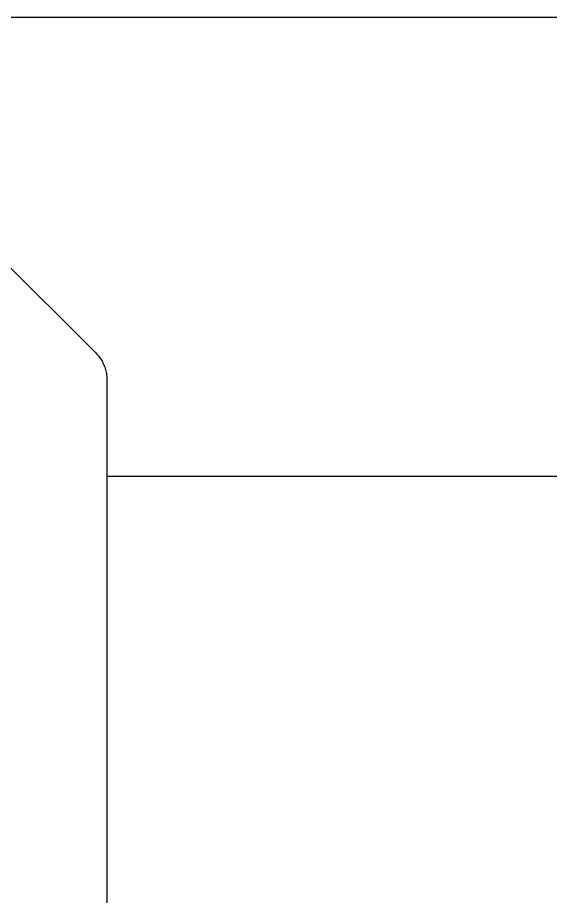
# Model space of a CAD drawing. Header units: millimetres. Extents: x 0 to 4030, y 0 to 2816.
# Drawn here: x 1746.7 to 1816.4, y 2053.9 to 2168.9 of the extents above; entities that cross this region are included whole.
import ezdxf

# ---------------------------------------------------------------- set-up
doc = ezdxf.new("R2010")
doc.units = ezdxf.units.MM
doc.header["$MEASUREMENT"] = 0
doc.layers.add('Utwórz2D linie widoczne', color=7, linetype='Continuous', true_color=0x000000)

msp = doc.modelspace()

# ---------------------------------------------------------------- linework, layer by layer
at = {"layer": 'Utwórz2D linie widoczne'}
for p, q in [((3437.55, 2168.87), (1716.67, 2168.87)), ((1714.94, 2167.01), (1756.96, 2124.98)), ((1756.96, 2124.98), (1757.08, 2124.86)), ((1757.08, 2124.86), (1757.2, 2124.73)), ((1757.2, 2124.73), (1757.31, 2124.6)), ((1757.31, 2124.6), (1757.41, 2124.47)), ((1757.41, 2124.47), (1757.51, 2124.33)), ((1757.51, 2124.33), (1757.61, 2124.19)), ((1757.61, 2124.19), (1757.7, 2124.05)), ((1757.7, 2124.05), (1757.79, 2123.9)), ((1757.79, 2123.9), (1757.87, 2123.75)), ((1757.87, 2123.75), (1757.94, 2123.6)), ((1757.94, 2123.6), (1758.01, 2123.44)), ((1758.01, 2123.44), (1758.08, 2123.28)), ((1758.08, 2123.28), (1758.14, 2123.12)), ((1758.14, 2123.12), (1758.19, 2122.96)), ((1758.19, 2122.96), (1758.24, 2122.8)), ((1758.24, 2122.8), (1758.29, 2122.63)), ((1758.29, 2122.63), (1758.32, 2122.47)), ((1758.32, 2122.47), (1758.36, 2122.3)), ((1758.36, 2122.3), (1758.38, 2122.13)), ((1758.38, 2122.13), (1758.4, 2121.96)), ((1758.4, 2121.96), (1758.42, 2121.79)), ((1758.42, 2121.79), (1758.42, 2121.62)), ((1758.42, 2121.62), (1758.43, 2121.45)), ((1758.43, 2121.45), (1758.43, 1717.37)), ((1758.43, 2108.87), (3395.79, 2108.87))]:
    msp.add_line(p, q, dxfattribs=at)

doc.saveas('drawing.dxf')
